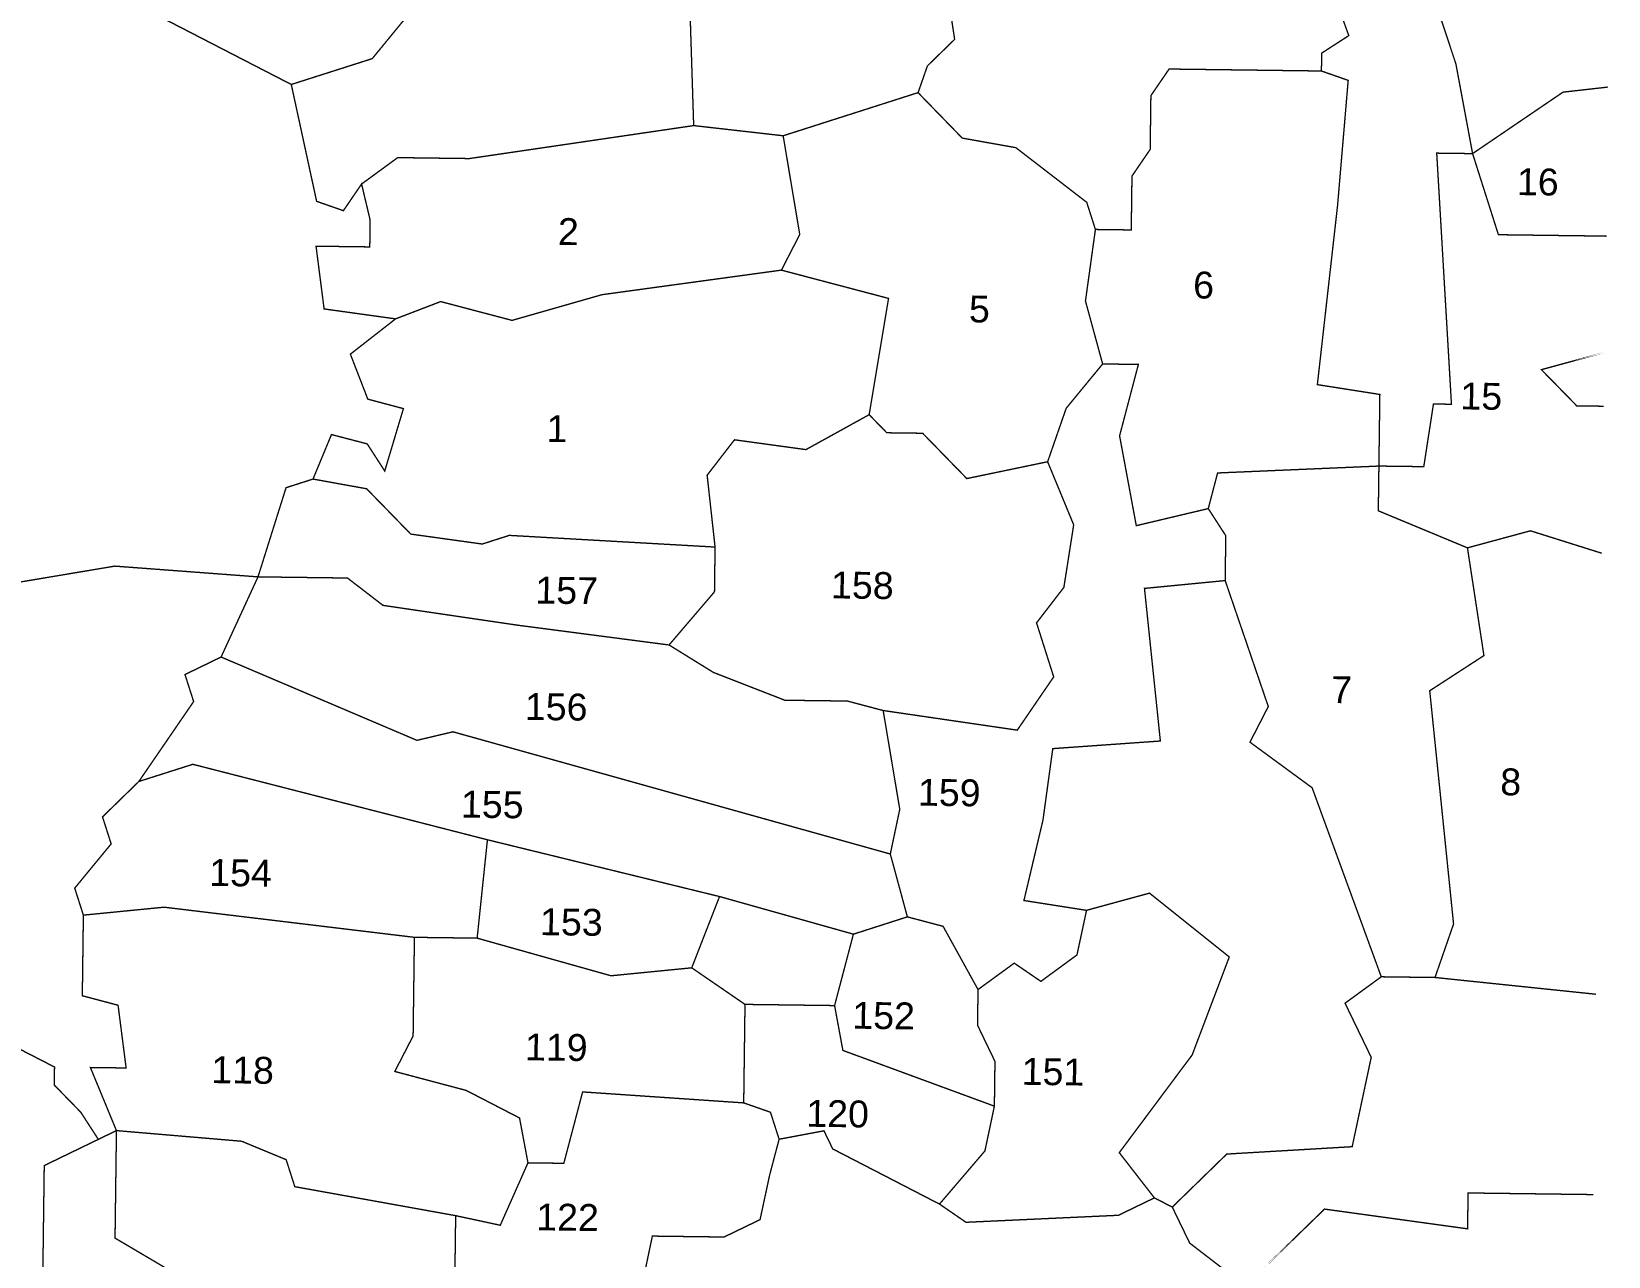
# Model space of a CAD drawing. Header units: metres. Extents: x 259177 to 277314, y 2171367 to 2185445.
# Drawn here: x 276488 to 277186, y 2174934 to 2175476 of the extents above; entities that cross this region are included whole.
import ezdxf

# ---------------------------------------------------------------- set-up
doc = ezdxf.new("R2010")
doc.units = ezdxf.units.M
doc.header["$MEASUREMENT"] = 0
doc.layers.add('SURVEY NO.', color=7, linetype='Continuous')
doc.layers.add('SURVEY PLOT BOUNDARY', color=35, linetype='Continuous')
doc.styles.add('PDF Arial', font='arial.ttf')

# ---------------------------------------------------------------- blocks, each defined once
blk = doc.blocks.new('FEWEWFEWQT')
at = {"layer": 'SURVEY PLOT BOUNDARY', "lineweight": 18, "const_width": 0.001}
for points in [[(282153.9224, 2174207.6563), (282153.9691, 2174207.7029), (282154.0758, 2174207.6896), (282154.0758, 2174207.7163), (282154.1691, 2174207.7163), (282154.0758, 2174207.7163), (282154.0758, 2174207.6896), (282153.9691, 2174207.7029), (282153.9224, 2174207.6563)], [(282153.8958, 2174207.6563), (282153.8691, 2174207.6763), (282153.8558, 2174207.7029), (282153.8958, 2174207.7429), (282153.9891, 2174207.7496), (282154.0024, 2174207.8163), (282153.9824, 2174207.8563), (282154.0091, 2174207.8763), (282154.0491, 2174207.8763), (282154.1691, 2174207.8654), (282154.0491, 2174207.8763), (282154.0624, 2174207.9163), (282154.0424, 2174208.0896), (282154.0824, 2174208.1163), (282154.0691, 2174208.1963), (282154.1158, 2174208.2096), (282154.1691, 2174208.1936), (282154.1158, 2174208.2096), (282154.0691, 2174208.1963), (282154.0024, 2174208.223), (282154.0024, 2174208.2563), (282154.0358, 2174208.2563), (282154.0424, 2174208.303), (282154.0558, 2174208.303), (282154.0424, 2174208.4897), (282154.0691, 2174208.4897), (282154.0891, 2174208.4296), (282154.1691, 2174208.4296), (282154.0891, 2174208.4296), (282154.0691, 2174208.4897), (282154.1358, 2174208.5363), (282154.1691, 2174208.5405), (282154.1358, 2174208.5363), (282154.0691, 2174208.4897), (282154.0558, 2174208.5563), (282153.9958, 2174208.7297)], [(282153.2758, 2174208.583), (282153.2492, 2174208.5497), (282153.1892, 2174208.5297), (282153.0558, 2174208.5963)], [(282153.9558, 2174208.6297), (282153.9758, 2174208.5763), (282153.9558, 2174208.563), (282153.9558, 2174208.5497), (282153.8424, 2174208.5497), (282153.8291, 2174208.5297), (282153.8291, 2174208.4897), (282153.8158, 2174208.4697), (282153.8158, 2174208.4296), (282153.7891, 2174208.4296), (282153.7824, 2174208.4497), (282153.7291, 2174208.4897), (282153.6891, 2174208.4963), (282153.6558, 2174208.5297), (282153.6625, 2174208.5497), (282153.6825, 2174208.5697), (282153.6691, 2174208.6497)], [(282153.0558, 2174208.5963), (282153.1892, 2174208.5297), (282153.2092, 2174208.443), (282153.2292, 2174208.4363), (282153.2425, 2174208.4563), (282153.2492, 2174208.4296), (282153.2492, 2174208.4096), (282153.2092, 2174208.4096), (282153.2158, 2174208.363), (282153.2691, 2174208.3563), (282153.2358, 2174208.3296), (282153.2492, 2174208.2963), (282153.2758, 2174208.2896), (282153.2625, 2174208.243), (282153.2492, 2174208.263), (282153.2225, 2174208.2696), (282153.2092, 2174208.2363), (282153.1892, 2174208.2296), (282153.1692, 2174208.163), (282153.0625, 2174208.1696), (282152.9158, 2174208.143)], [(282152.9158, 2174208.143), (282153.0625, 2174208.1696), (282153.1692, 2174208.163), (282153.1425, 2174208.103), (282153.1158, 2174208.0896), (282153.1225, 2174208.0696), (282153.0825, 2174208.0096), (282153.0558, 2174207.9829), (282153.0625, 2174207.9629), (282153.0358, 2174207.9296), (282153.0425, 2174207.9096), (282153.0425, 2174207.8496), (282153.0692, 2174207.8429), (282153.0758, 2174207.7963), (282153.0492, 2174207.7963), (282153.0692, 2174207.7496), (282153.0558, 2174207.7429), (282153.0425, 2174207.7629), (282153.0225, 2174207.7829), (282153.0225, 2174207.7963), (282152.9958, 2174207.8096)], [(282153.4625, 2174207.6429), (282153.4691, 2174207.6763), (282153.5225, 2174207.6763), (282153.5491, 2174207.6896), (282153.5558, 2174207.7229), (282153.5625, 2174207.7496), (282153.5958, 2174207.7563), (282153.6025, 2174207.7429), (282153.6825, 2174207.7029), (282153.7024, 2174207.6896), (282153.8158, 2174207.6963), (282153.8424, 2174207.7096), (282153.8558, 2174207.7029), (282153.8691, 2174207.6763), (282153.8958, 2174207.6563)]]:
    blk.add_lwpolyline(points, dxfattribs=at)
for points in [[(282153.9558, 2174208.5497), (282153.9558, 2174208.563), (282153.9758, 2174208.5763), (282153.9558, 2174208.6297), (282153.9624, 2174208.6763), (282153.9824, 2174208.6963), (282153.9758, 2174208.7497), (282153.9958, 2174208.7297), (282154.0558, 2174208.5563), (282154.0691, 2174208.4897), (282154.0424, 2174208.4897), (282154.0491, 2174208.3963), (282154.0558, 2174208.303), (282154.0424, 2174208.303), (282154.0358, 2174208.2563), (282154.0024, 2174208.2563), (282154.0024, 2174208.3096), (282153.9558, 2174208.3163), (282153.9691, 2174208.4497), (282153.9758, 2174208.543)], [(282153.6158, 2174208.743), (282153.6225, 2174208.703), (282153.6491, 2174208.6763), (282153.6425, 2174208.6563), (282153.6691, 2174208.6497), (282153.6825, 2174208.5697), (282153.6625, 2174208.5497), (282153.6558, 2174208.5297), (282153.5558, 2174208.4963), (282153.4891, 2174208.503), (282153.4825, 2174208.6497), (282153.4691, 2174208.6697), (282153.4958, 2174208.723), (282153.5091, 2174208.743)], [(282153.4691, 2174208.6697), (282153.4825, 2174208.6497), (282153.4891, 2174208.503), (282153.3225, 2174208.4763), (282153.2691, 2174208.4763), (282153.2425, 2174208.4563), (282153.2292, 2174208.4363), (282153.2092, 2174208.443), (282153.1892, 2174208.5297), (282153.2492, 2174208.5497), (282153.2758, 2174208.583), (282153.2958, 2174208.6097), (282153.3691, 2174208.6097)], [(282154.0024, 2174208.2563), (282153.8824, 2174208.2496), (282153.8758, 2174208.223), (282153.8224, 2174208.2096), (282153.8091, 2174208.2763), (282153.8224, 2174208.3296), (282153.7958, 2174208.3296), (282153.7824, 2174208.3763), (282153.7891, 2174208.4296), (282153.8158, 2174208.4296), (282153.8158, 2174208.4697), (282153.8291, 2174208.4897), (282153.8291, 2174208.5297), (282153.8424, 2174208.5497), (282153.9558, 2174208.5497), (282153.9758, 2174208.543), (282153.9691, 2174208.4497), (282153.9558, 2174208.3163), (282154.0024, 2174208.3096)], [(282153.7958, 2174208.3296), (282153.7691, 2174208.2963), (282153.7558, 2174208.2563), (282153.6958, 2174208.243), (282153.6625, 2174208.2763), (282153.6358, 2174208.2763), (282153.6225, 2174208.2896), (282153.6358, 2174208.3763), (282153.5558, 2174208.3963), (282153.5691, 2174208.423), (282153.5558, 2174208.4963), (282153.6558, 2174208.5297), (282153.6891, 2174208.4963), (282153.7291, 2174208.4897), (282153.7824, 2174208.4497), (282153.7891, 2174208.4296), (282153.7824, 2174208.3763)], [(282153.5558, 2174208.3963), (282153.4225, 2174208.3763), (282153.3558, 2174208.3563), (282153.3025, 2174208.3696), (282153.2691, 2174208.3563), (282153.2158, 2174208.363), (282153.2092, 2174208.4096), (282153.2492, 2174208.4096), (282153.2492, 2174208.4296), (282153.2425, 2174208.4563), (282153.2691, 2174208.4763), (282153.3225, 2174208.4763), (282153.4891, 2174208.503), (282153.5558, 2174208.4963), (282153.5691, 2174208.423)], [(282153.6225, 2174208.2896), (282153.5758, 2174208.263), (282153.5225, 2174208.2696), (282153.5025, 2174208.243), (282153.5091, 2174208.1896), (282153.3558, 2174208.1963), (282153.3358, 2174208.1896), (282153.2825, 2174208.1963), (282153.2492, 2174208.2296), (282153.2092, 2174208.2363), (282153.2225, 2174208.2696), (282153.2492, 2174208.263), (282153.2625, 2174208.243), (282153.2758, 2174208.2896), (282153.2492, 2174208.2963), (282153.2358, 2174208.3296), (282153.2691, 2174208.3563), (282153.3025, 2174208.3696), (282153.3558, 2174208.3563), (282153.4225, 2174208.3763), (282153.5558, 2174208.3963), (282153.6358, 2174208.3763)], [(282154.1691, 2174208.343), (282154.1224, 2174208.3296), (282154.1491, 2174208.303), (282154.1691, 2174208.303), (282154.1491, 2174208.303), (282154.1224, 2174208.3296)], [(282153.8758, 2174208.223), (282153.8891, 2174208.203), (282153.8891, 2174208.1696), (282153.8291, 2174208.163), (282153.8424, 2174208.0496), (282153.7624, 2174208.0429), (282153.7558, 2174207.9896), (282153.7424, 2174207.9296), (282153.7891, 2174207.9229), (282153.7824, 2174207.8896), (282153.7558, 2174207.8696), (282153.7358, 2174207.8829), (282153.7091, 2174207.8629), (282153.6825, 2174207.9096), (282153.6558, 2174207.9163), (282153.6425, 2174207.9629), (282153.6491, 2174207.9963), (282153.6358, 2174208.0696), (282153.7358, 2174208.0563), (282153.7624, 2174208.0963), (282153.7491, 2174208.1363), (282153.7691, 2174208.163), (282153.7758, 2174208.2096), (282153.7558, 2174208.2563), (282153.7691, 2174208.2963), (282153.7958, 2174208.3296), (282153.8224, 2174208.3296), (282153.8091, 2174208.2763), (282153.8224, 2174208.2096)], [(282153.7558, 2174208.2563), (282153.7758, 2174208.2096), (282153.7691, 2174208.163), (282153.7491, 2174208.1363), (282153.7624, 2174208.0963), (282153.7358, 2174208.0563), (282153.6358, 2174208.0696), (282153.6091, 2174208.0763), (282153.5625, 2174208.0763), (282153.5091, 2174208.0963), (282153.4758, 2174208.1163), (282153.5091, 2174208.1563), (282153.5091, 2174208.1896), (282153.5025, 2174208.243), (282153.5225, 2174208.2696), (282153.5758, 2174208.263), (282153.6225, 2174208.2896), (282153.6358, 2174208.2763), (282153.6625, 2174208.2763), (282153.6958, 2174208.243)], [(282154.0091, 2174207.8763), (282153.9558, 2174208.0163), (282153.9091, 2174208.0496), (282153.9224, 2174208.0763), (282153.8891, 2174208.1696), (282153.8891, 2174208.203), (282153.8758, 2174208.223), (282153.8824, 2174208.2496), (282154.0024, 2174208.2563), (282154.0024, 2174208.223), (282154.0691, 2174208.1963), (282154.0824, 2174208.1163), (282154.0424, 2174208.0896), (282154.0624, 2174207.9163), (282154.0491, 2174207.8763)], [(282153.5091, 2174208.1896), (282153.5091, 2174208.1563), (282153.4758, 2174208.1163), (282153.3625, 2174208.1296), (282153.2625, 2174208.143), (282153.2358, 2174208.163), (282153.1692, 2174208.163), (282153.1892, 2174208.2296), (282153.2092, 2174208.2363), (282153.2492, 2174208.2296), (282153.2825, 2174208.1963), (282153.3358, 2174208.1896), (282153.3558, 2174208.1963)], [(282153.6425, 2174207.9629), (282153.3158, 2174208.0496), (282153.2891, 2174208.0429), (282153.1425, 2174208.103), (282153.1692, 2174208.163), (282153.2358, 2174208.163), (282153.2625, 2174208.143), (282153.3625, 2174208.1296), (282153.4758, 2174208.1163), (282153.5091, 2174208.0963), (282153.5625, 2174208.0763), (282153.6091, 2174208.0763), (282153.6358, 2174208.0696), (282153.6491, 2174207.9963)], [(282153.8424, 2174207.7096), (282153.8158, 2174207.7429), (282153.8691, 2174207.8163), (282153.8958, 2174207.8896), (282153.8358, 2174207.9363), (282153.7891, 2174207.9229), (282153.7424, 2174207.9296), (282153.7558, 2174207.9896), (282153.7624, 2174208.0429), (282153.8424, 2174208.0496), (282153.8291, 2174208.163), (282153.8891, 2174208.1696), (282153.9224, 2174208.0763), (282153.9091, 2174208.0496), (282153.9558, 2174208.0163), (282154.0091, 2174207.8763), (282153.9824, 2174207.8563), (282154.0024, 2174207.8163), (282153.9891, 2174207.7496), (282153.8958, 2174207.7429), (282153.8558, 2174207.7029)], [(282153.6558, 2174207.9163), (282153.6158, 2174207.9029), (282153.5158, 2174207.9296), (282153.3425, 2174207.9696), (282153.1225, 2174208.0229), (282153.0825, 2174208.0096), (282153.1225, 2174208.0696), (282153.1158, 2174208.0896), (282153.1425, 2174208.103), (282153.2891, 2174208.0429), (282153.3158, 2174208.0496), (282153.6425, 2174207.9629)], [(282153.3425, 2174207.9696), (282153.3358, 2174207.8963), (282153.2891, 2174207.8963), (282153.1025, 2174207.9163), (282153.0425, 2174207.9096), (282153.0358, 2174207.9296), (282153.0625, 2174207.9629), (282153.0558, 2174207.9829), (282153.0825, 2174208.0096), (282153.1225, 2174208.0229)], [(282153.5158, 2174207.9296), (282153.4958, 2174207.8763), (282153.4358, 2174207.8696), (282153.3358, 2174207.8963), (282153.3425, 2174207.9696)], [(282153.6158, 2174207.9029), (282153.6025, 2174207.8496), (282153.5358, 2174207.8496), (282153.4958, 2174207.8763), (282153.5158, 2174207.9296)], [(282153.7224, 2174207.7763), (282153.7224, 2174207.8096), (282153.7091, 2174207.8363), (282153.7091, 2174207.8629), (282153.7358, 2174207.8829), (282153.7558, 2174207.8696), (282153.7824, 2174207.8896), (282153.7891, 2174207.9229), (282153.8358, 2174207.9363), (282153.8958, 2174207.8896), (282153.8691, 2174207.8163), (282153.8158, 2174207.7429), (282153.8424, 2174207.7096), (282153.8158, 2174207.6963), (282153.7024, 2174207.6896), (282153.6825, 2174207.7029), (282153.7158, 2174207.7429)], [(282153.2891, 2174207.8963), (282153.2891, 2174207.8563), (282153.2891, 2174207.8229), (282153.2758, 2174207.7963), (282153.3291, 2174207.7829), (282153.3691, 2174207.7629), (282153.3758, 2174207.7296), (282153.3558, 2174207.6829), (282153.3225, 2174207.6896), (282153.2025, 2174207.7096), (282153.1958, 2174207.7296), (282153.1625, 2174207.7429), (282153.0692, 2174207.7496), (282153.0492, 2174207.7963), (282153.0758, 2174207.7963), (282153.0692, 2174207.8429), (282153.0425, 2174207.8496), (282153.0425, 2174207.9096), (282153.1025, 2174207.9163)], [(282153.7091, 2174207.8629), (282153.7091, 2174207.8363), (282153.7224, 2174207.8096), (282153.7224, 2174207.7763), (282153.6091, 2174207.8163), (282153.6025, 2174207.8496), (282153.6158, 2174207.9029), (282153.6558, 2174207.9163), (282153.6825, 2174207.9096)], [(282153.5358, 2174207.8496), (282153.5358, 2174207.7763), (282153.4158, 2174207.7829), (282153.4025, 2174207.7296), (282153.3758, 2174207.7296), (282153.3691, 2174207.7629), (282153.3291, 2174207.7829), (282153.2758, 2174207.7963), (282153.2891, 2174207.8229), (282153.2891, 2174207.8563), (282153.2891, 2174207.8963), (282153.3358, 2174207.8963), (282153.4358, 2174207.8696), (282153.4958, 2174207.8763)], [(282153.6825, 2174207.7029), (282153.6025, 2174207.7429), (282153.5958, 2174207.7563), (282153.5625, 2174207.7496), (282153.5558, 2174207.7696), (282153.5358, 2174207.7763), (282153.5358, 2174207.8496), (282153.6025, 2174207.8496), (282153.6091, 2174207.8163), (282153.7224, 2174207.7763), (282153.7158, 2174207.7429)], [(282153.0558, 2174207.7429), (282153.0158, 2174207.7229), (282153.0158, 2174207.6296), (282152.9825, 2174207.5829), (282153.0158, 2174207.5296), (282153.0425, 2174207.3762), (282153.0292, 2174207.3696), (282153.0025, 2174207.3762), (282152.9092, 2174207.3896), (282152.8892, 2174207.5029), (282152.8758, 2174207.5562), (282152.8492, 2174207.5562), (282152.8425, 2174207.6362), (282152.8692, 2174207.6496), (282152.9158, 2174207.6496), (282152.9358, 2174207.6696), (282152.9358, 2174207.7696), (282152.9892, 2174207.7829), (282152.9958, 2174207.8096), (282153.0225, 2174207.7963), (282153.0225, 2174207.7829), (282153.0425, 2174207.7629)], [(282153.4225, 2174207.5962), (282153.3491, 2174207.6362), (282153.3225, 2174207.6496), (282153.3225, 2174207.6896), (282153.3558, 2174207.6829), (282153.3758, 2174207.7296), (282153.4025, 2174207.7296), (282153.4158, 2174207.7829), (282153.5358, 2174207.7763), (282153.5558, 2174207.7696), (282153.5625, 2174207.7496), (282153.5558, 2174207.7229), (282153.5491, 2174207.6896), (282153.5225, 2174207.6763), (282153.4691, 2174207.6763), (282153.4625, 2174207.6429), (282153.4691, 2174207.6029)], [(282153.2292, 2174207.4696), (282153.1692, 2174207.4496), (282153.1892, 2174207.4829), (282153.1958, 2174207.5096), (282153.1425, 2174207.5562), (282153.1158, 2174207.5762), (282153.0825, 2174207.6229), (282153.0558, 2174207.6362), (282153.0425, 2174207.6162), (282153.0158, 2174207.6296), (282153.0158, 2174207.7229), (282153.0558, 2174207.7429), (282153.0692, 2174207.7496), (282153.0692, 2174207.7096), (282153.0692, 2174207.6696), (282153.1158, 2174207.6429), (282153.1692, 2174207.6096), (282153.1825, 2174207.5762), (282153.2225, 2174207.5429), (282153.2158, 2174207.4962)], [(282153.3491, 2174207.6362), (282153.3425, 2174207.5762), (282153.3491, 2174207.5296), (282153.3425, 2174207.5162), (282153.3091, 2174207.5096), (282153.2958, 2174207.4896), (282153.2691, 2174207.4896), (282153.2492, 2174207.4562), (282153.2292, 2174207.4696), (282153.2158, 2174207.4962), (282153.2225, 2174207.5429), (282153.1825, 2174207.5762), (282153.1692, 2174207.6096), (282153.1158, 2174207.6429), (282153.0692, 2174207.6696), (282153.0692, 2174207.7096), (282153.0692, 2174207.7496), (282153.1625, 2174207.7429), (282153.1958, 2174207.7296), (282153.2025, 2174207.7096), (282153.3225, 2174207.6896), (282153.3225, 2174207.6496)]]:
    blk.add_lwpolyline(points, close=True, dxfattribs=at)
at = {"layer": 'SURVEY PLOT BOUNDARY', "lineweight": 18}
blk.add_point((282154.1691, 2174208.4296), dxfattribs=at)
at = {"layer": 'SURVEY NO.', "char_height": 0.02, "attachment_point": 7, "style": 'PDF Arial'}
for s, insert in [('16', (282154.1024, 2174208.459)), ('2', (282153.3891, 2174208.4129)), ('6', (282153.8624, 2174208.379)), ('5', (282153.6958, 2174208.359)), ('15', (282154.0624, 2174208.299)), ('1', (282153.3825, 2174208.2662)), ('158', (282153.5958, 2174208.1523)), ('157', (282153.3758, 2174208.1456)), ('7', (282153.9691, 2174208.0795)), ('156', (282153.3691, 2174208.0589)), ('8', (282154.0958, 2174208.0123)), ('159', (282153.6625, 2174207.9989)), ('155', (282153.3225, 2174207.9856)), ('154', (282153.1358, 2174207.9323)), ('153', (282153.3825, 2174207.8989)), ('152', (282153.6158, 2174207.8323)), ('119', (282153.3725, 2174207.8056)), ('151', (282153.7424, 2174207.7922)), ('118', (282153.1392, 2174207.7856)), ('120', (282153.5825, 2174207.7589)), ('122', (282153.3825, 2174207.6795))]:
    blk.add_mtext(s, dxfattribs=dict(at, insert=insert))

msp = doc.modelspace()

# ---------------------------------------------------------------- block references
at = {"xscale": 594.7216958835667, "yscale": 594.7216958835667, "zscale": 594.7216958835667, "rotation": 359.254356221976}
msp.add_blockref('FEWEWFEWQT', (-184338996.59, -1288580324.59), dxfattribs=at)

doc.saveas('drawing.dxf')
